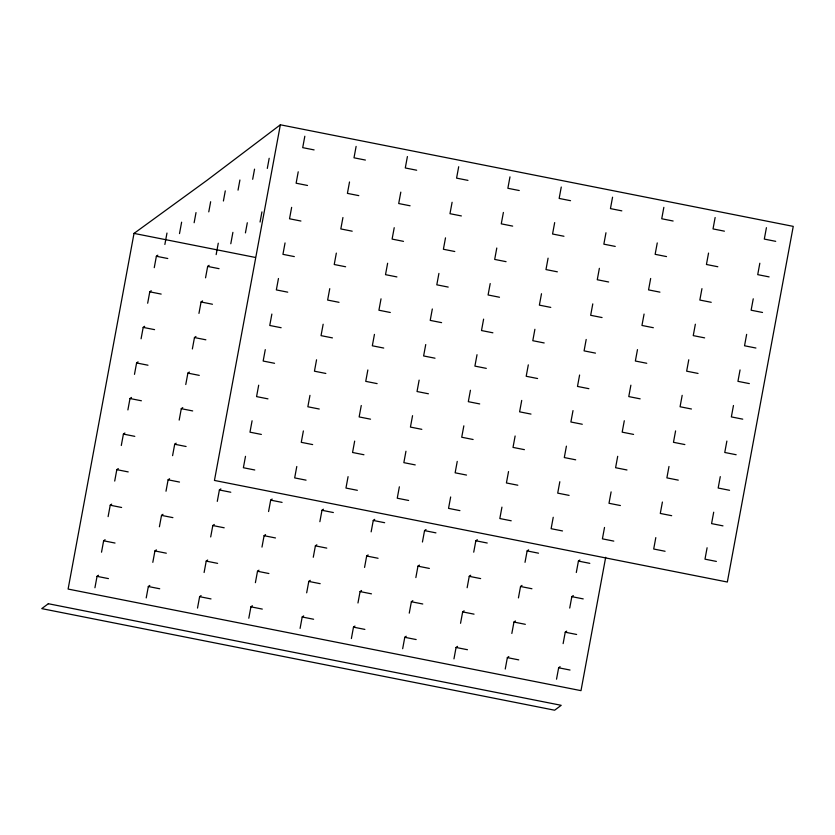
<?xml version="1.0" encoding="UTF-8"?>
<svg xmlns="http://www.w3.org/2000/svg" width="835" height="835" viewBox="0 0 835 835"><rect width="100%" height="100%" fill="white"/><g stroke="black" fill="none" stroke-linecap="round" stroke-linejoin="round"><path stroke-width="1.25" d="M280.362 124.791L214.449 480.438L727.337 582.026L793.25 226.379L280.362 124.791L206.965 180.339L134.018 233.403L68.105 589.061L580.993 690.649L605.688 557.289M94.929 587.756L97.048 576.348L98.509 575.263M101.526 552.196L103.634 540.788L105.106 539.702M108.112 516.625L110.23 505.217L111.692 504.131M114.708 481.064L116.816 469.656L118.288 468.571M121.294 445.493L123.413 434.085L124.874 433M127.891 409.933L129.999 398.525L131.471 397.439M134.477 374.362L136.596 362.954L138.057 361.868M141.073 338.801L143.192 327.393L144.653 326.308M147.67 303.23L149.778 291.822L151.239 290.737M154.256 267.67L156.375 256.262L157.836 255.176M164.871 244.457L166.979 233.048M179.504 233.591L181.623 222.183M194.137 222.726L196.016 212.591M208.771 211.871L210.65 201.726M146.219 597.923L148.338 586.514L149.799 585.429M152.815 562.352L154.924 550.943L156.385 549.858M159.401 526.791L161.52 515.383L162.982 514.297M165.998 491.22L168.106 479.812L169.578 478.726M172.584 455.659L174.703 444.251L176.164 443.166M179.181 420.089L181.289 408.68L182.761 407.595M185.767 384.528L187.885 373.12L189.347 372.034M192.363 348.957L194.471 337.549L195.943 336.463M198.949 313.396L201.068 301.988L202.529 300.903M205.546 277.825L207.665 266.417L209.126 265.332M223.404 201.005L225.283 190.871M216.161 254.612L218.269 243.204M238.038 190.15L239.916 180.005M230.794 243.747L232.902 232.349M252.671 179.285L254.55 169.15M245.427 232.892L247.306 222.747M267.304 168.419L269.183 158.285M260.061 222.026L261.94 211.892M197.509 608.078L199.628 596.67L201.089 595.585M204.105 572.507L206.214 561.11L207.675 560.014M210.691 536.947L212.81 525.539L214.271 524.453M217.288 501.376L219.396 489.978L220.857 488.882M245.5 456.327L243.382 467.736L254.779 469.99M252.087 420.767L249.978 432.175L261.365 434.43M258.683 385.196L256.564 396.604L267.962 398.859M265.279 349.635L263.161 361.044L274.548 363.298M271.866 314.064L269.757 325.473L281.144 327.727M278.462 278.504L276.343 289.912L287.731 292.166M285.048 242.933L282.94 254.341L294.327 256.596M291.645 207.372L289.526 218.78L300.924 221.035M298.231 171.801L296.122 183.209L307.51 185.464M304.827 136.241L302.708 147.649L314.106 149.903M248.799 618.234L250.917 606.826L252.379 605.74M255.395 582.673L257.504 571.265L258.965 570.18M261.981 547.102L264.1 535.694L265.561 534.609M268.578 511.542L270.686 500.134L272.147 499.048M296.79 466.494L294.671 477.902L306.069 480.156M303.376 430.923L301.268 442.331L312.655 444.585M309.973 395.362L307.854 406.77L319.252 409.025M316.559 359.791L314.451 371.199L325.838 373.454M323.155 324.23L321.037 335.639L332.434 337.893M329.752 288.659L327.633 300.068L339.02 302.322M336.338 253.099L334.23 264.507L345.617 266.762M342.935 217.528L340.816 228.936L352.203 231.191M349.521 181.967L347.412 193.376L358.799 195.63M356.117 146.396L353.998 157.805L365.396 160.059M300.089 628.4L302.197 616.992L303.669 615.906M306.675 592.829L308.793 581.421L310.255 580.335M313.271 557.269L315.39 545.86L316.851 544.775M319.868 521.698L321.976 510.289L323.437 509.204M348.08 476.649L345.961 488.058L357.359 490.312M354.666 441.089L352.558 452.486L363.945 454.751M361.263 405.518L359.144 416.926L370.542 419.18M367.849 369.957L365.74 381.355L377.128 383.62M374.445 334.386L372.327 345.794L383.724 348.049M381.031 298.826L378.923 310.223L390.31 312.488M387.628 263.255L385.509 274.663L396.907 276.917M394.224 227.694L392.106 239.092L403.493 241.357M400.81 192.123L398.702 203.531L410.089 205.786M407.407 156.562L405.288 167.96L416.675 170.225M351.378 638.556L353.487 627.148L354.958 626.062M357.964 602.985L360.083 591.577L361.545 590.491M364.561 567.424L366.669 556.016L368.141 554.931M371.147 531.853L373.266 520.455L374.727 519.36M399.37 486.805L397.251 498.213L408.639 500.468M405.956 451.244L403.848 462.653L415.235 464.907M412.553 415.673L410.434 427.082L421.832 429.336M419.139 380.113L417.03 391.521L428.418 393.776M425.735 344.542L423.616 355.95L435.014 358.205M432.321 308.981L430.213 320.389L441.6 322.644M438.918 273.41L436.799 284.818L448.197 287.073M445.504 237.85L443.395 249.258L454.783 251.512M452.1 202.279L449.981 213.687L461.379 215.941M458.697 166.718L456.578 178.126L467.965 180.381M402.668 648.712L404.777 637.303L406.238 636.218M409.254 613.151L411.373 601.743L412.834 600.657M415.851 577.58L417.959 566.172L419.431 565.086M422.437 542.019L424.556 530.611L426.017 529.526M450.66 496.971L448.541 508.369L459.928 510.634M457.246 461.4L455.138 472.808L466.525 475.063M463.842 425.84L461.724 437.237L473.111 439.502M470.429 390.269L468.32 401.677L479.707 403.931M477.025 354.708L474.906 366.106L486.304 368.371M483.611 319.137L481.503 330.545L492.89 332.8M490.208 283.576L488.089 294.974L499.487 297.239M496.794 248.005L494.685 259.414L506.073 261.668M503.39 212.445L501.271 223.843L512.669 226.108M509.976 176.874L507.868 188.282L519.255 190.537M453.958 658.867L456.067 647.469L457.528 646.384M460.544 623.307L462.663 611.898L464.124 610.813M467.141 587.736L469.249 576.338L470.71 575.252M473.727 552.175L475.846 540.767L477.307 539.681M501.939 507.127L499.831 518.535L511.218 520.789M508.536 471.556L506.417 482.964L517.815 485.218M515.132 435.995L513.014 447.403L524.401 449.658M521.718 400.424L519.61 411.832L530.997 414.087M528.315 364.864L526.196 376.272L537.583 378.526M534.901 329.293L532.793 340.701L544.18 342.955M541.497 293.732L539.379 305.14L550.776 307.395M548.084 258.161L545.975 269.569L557.362 271.824M554.68 222.601L552.561 234.009L563.959 236.263M561.266 187.03L559.158 198.438L570.545 200.692M505.248 669.033L507.356 657.625L508.818 656.54M511.834 633.462L513.953 622.054L515.414 620.969M518.431 597.902L520.539 586.494L522 585.408M525.017 562.331L527.135 550.923L528.597 549.837M553.229 517.283L551.121 528.691L562.508 530.945M559.826 481.722L557.707 493.13L569.105 495.385M566.412 446.151L564.303 457.559L575.691 459.814M573.008 410.59L570.889 421.999L582.287 424.253M579.605 375.019L577.486 386.428L588.873 388.682M586.191 339.459L584.082 350.867L595.47 353.121M592.787 303.888L590.669 315.296L602.056 317.55M599.373 268.327L597.265 279.735L608.652 281.99M605.97 232.756L603.851 244.164L615.249 246.419M612.556 197.196L610.448 208.604L621.835 210.858M556.528 679.189L558.646 667.781L560.108 666.695M563.124 643.628L565.243 632.22L566.704 631.135M569.721 608.057L571.829 596.649L573.29 595.564M576.307 572.497L578.425 561.089L579.887 560.003M604.519 527.449L602.411 538.846L613.798 541.111M611.116 491.878L608.997 503.286L620.395 505.54M617.702 456.317L615.593 467.715L626.981 469.98M624.298 420.746L622.179 432.154L633.577 434.409M630.884 385.185L628.776 396.583L640.163 398.848M637.481 349.614L635.362 361.023L646.76 363.277M644.077 314.054L641.958 325.452L653.346 327.717M650.663 278.483L648.555 289.891L659.942 292.146M657.26 242.922L655.141 254.32L666.528 256.585M663.846 207.351L661.737 218.76L673.125 221.014M655.809 537.604L653.701 549.012L665.088 551.267M662.405 502.033L660.287 513.442L671.684 515.696M668.992 466.473L666.883 477.881L678.27 480.135M675.588 430.902L673.469 442.31L684.867 444.564M682.174 395.341L680.066 406.749L691.453 409.004M688.771 359.77L686.652 371.178L698.05 373.433M695.357 324.21L693.248 335.618L704.636 337.872M701.953 288.639L699.834 300.047L711.232 302.301M708.55 253.078L706.431 264.486L717.818 266.741M715.136 217.507L713.027 228.915L724.415 231.17M707.099 547.76L704.99 559.168L716.378 561.423M713.695 512.199L711.577 523.608L722.974 525.862M720.281 476.628L718.173 488.037L729.56 490.291M726.878 441.068L724.759 452.476L736.157 454.731M733.464 405.497L731.356 416.905L742.743 419.16M740.06 369.936L737.942 381.344L749.339 383.599M746.647 334.365L744.538 345.773L755.925 348.028M753.243 298.805L751.124 310.213L762.522 312.467M759.829 263.234L757.721 274.642L769.108 276.896M766.426 227.673L764.307 239.081L775.705 241.336M134.018 233.403L255.364 257.441M156.375 256.262L167.762 258.516M207.665 266.417L219.052 268.672M149.778 291.822L161.176 294.087M201.068 301.988L212.455 304.243M143.192 327.393L154.579 329.648M194.471 337.549L205.869 339.803M136.596 362.954L147.983 365.219M187.885 373.12L199.273 375.374M129.999 398.525L141.397 400.779M181.289 408.68L192.687 410.935M123.413 434.085L134.8 436.35M174.703 444.251L186.09 446.506M116.816 469.656L128.214 471.911M168.106 479.812L179.504 482.066M219.396 489.978L230.794 492.233M270.686 500.134L282.084 502.388M321.976 510.289L333.363 512.544M373.266 520.455L384.653 522.71M424.556 530.611L435.943 532.866M475.846 540.767L487.233 543.021M527.135 550.923L538.523 553.188M578.425 561.089L589.813 563.343M110.23 505.217L121.618 507.482M161.52 515.383L172.908 517.637M212.81 525.539L224.197 527.793M264.1 535.694L275.487 537.959M315.39 545.86L326.777 548.115M366.669 556.016L378.067 558.271M417.959 566.172L429.357 568.426M469.249 576.338L480.647 578.592M520.539 586.494L531.937 588.748M571.829 596.649L583.216 598.904M103.634 540.788L115.032 543.042M154.924 550.943L166.322 553.198M206.214 561.11L217.611 563.364M257.504 571.265L268.891 573.52M308.793 581.421L320.181 583.675M360.083 591.577L371.471 593.842M411.373 601.743L422.76 603.997M462.663 611.898L474.05 614.153M513.953 622.054L525.34 624.319M565.243 632.22L576.63 634.475M97.048 576.348L108.435 578.613M148.338 586.514L159.725 588.769M199.628 596.67L211.015 598.925M250.917 606.826L262.305 609.091M302.197 616.992L313.595 619.246M353.487 627.148L364.885 629.402M404.777 637.303L416.174 639.558M456.067 647.469L467.464 649.724M507.356 657.625L518.744 659.88M558.646 667.781L570.034 670.035M48.336 603.726L41.75 608.621L554.638 710.209L561.224 705.314L48.336 603.726"/></g></svg>
